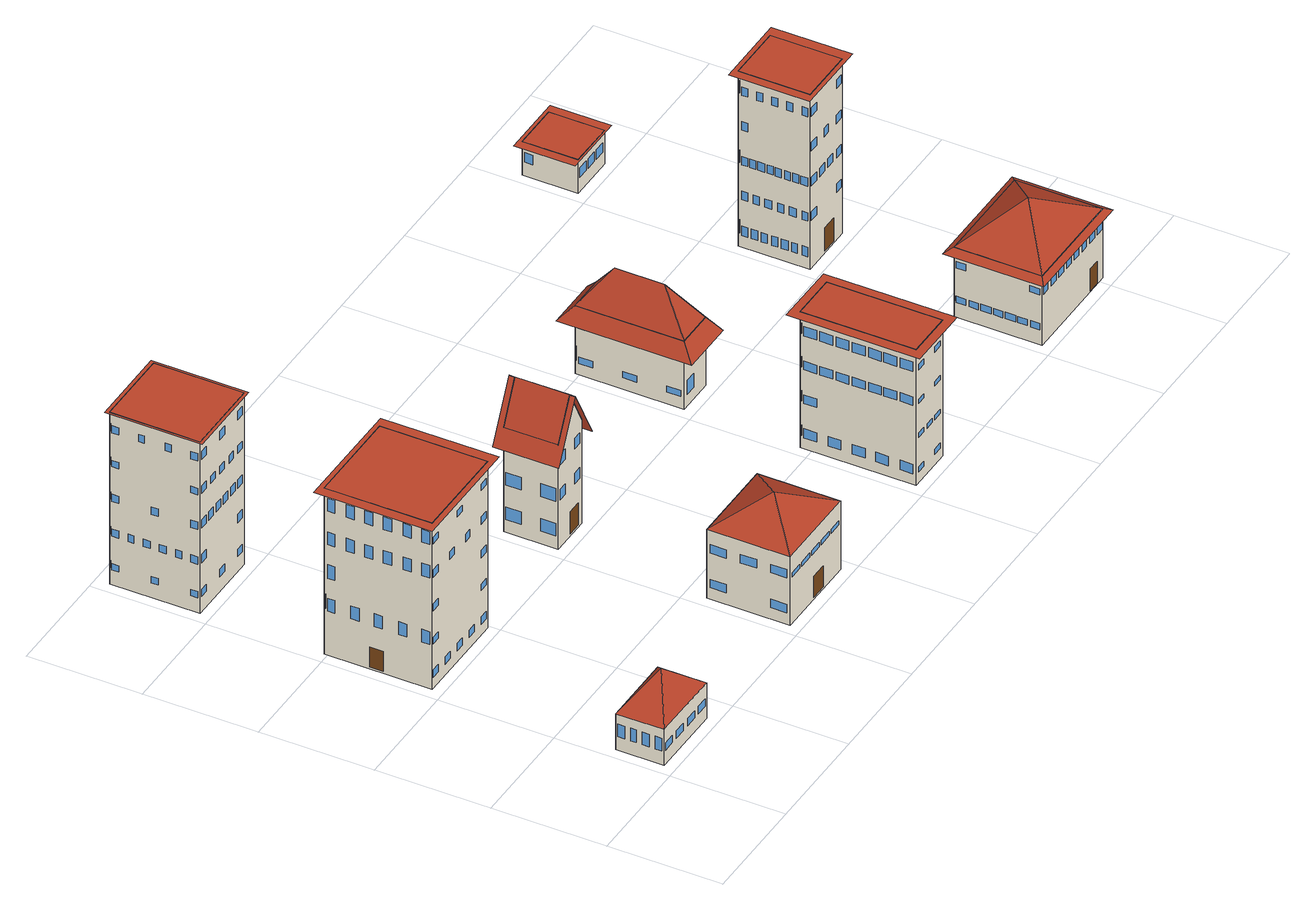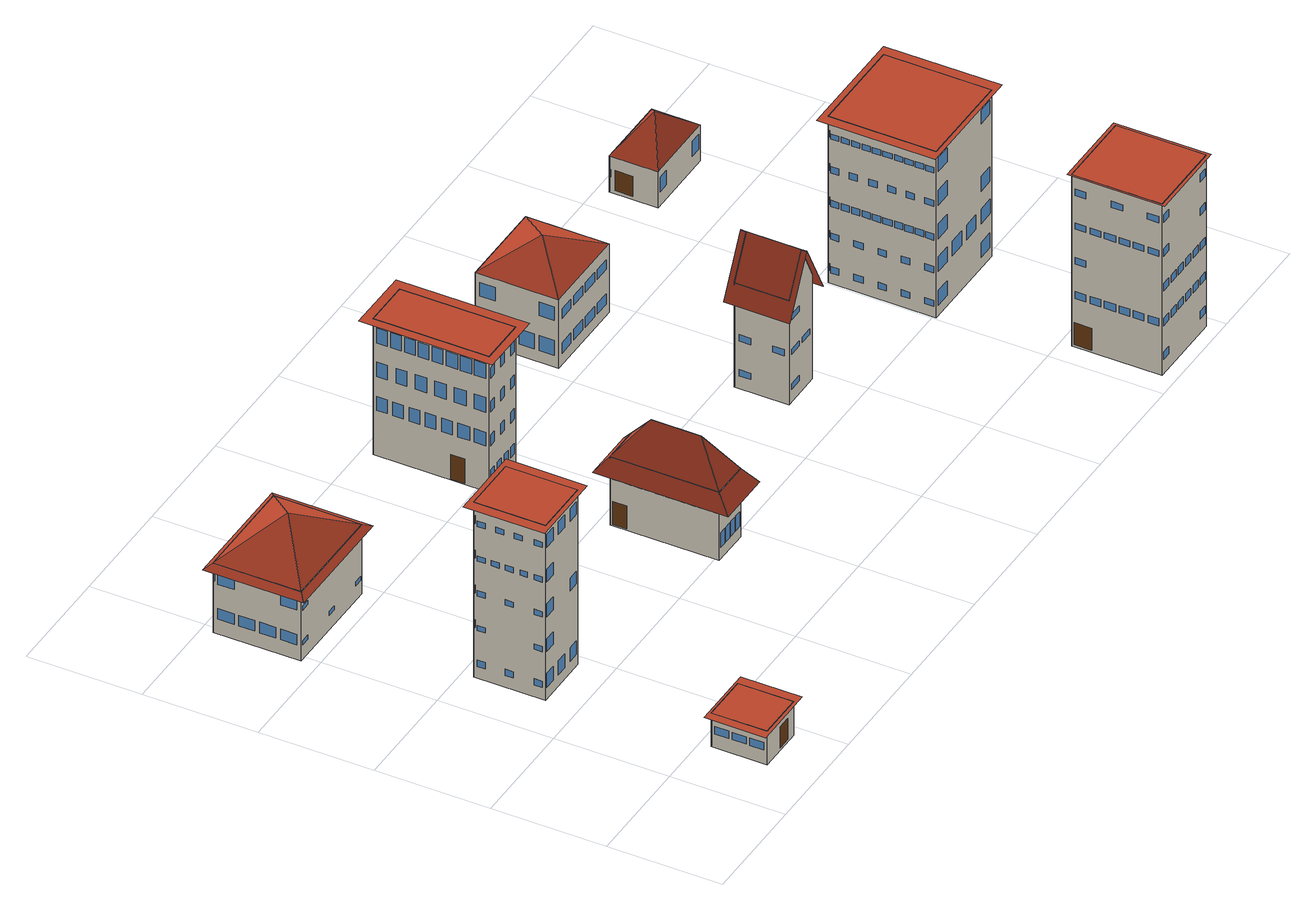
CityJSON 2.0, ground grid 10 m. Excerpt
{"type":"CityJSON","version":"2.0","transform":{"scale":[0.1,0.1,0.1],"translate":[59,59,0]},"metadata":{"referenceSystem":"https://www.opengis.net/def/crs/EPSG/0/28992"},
"CityObjects":{
"building1":{"type":"Building","attributes":{"roofType":"Pyramidal","yearOfConstruction":1954,"function":"Residential","storeysAboveGround":1},"geometry":[{"type":"MultiSurface","lod":"3","boundaries":[[[0,1,2,3]],[[4,5,6]],[[7,8,6]],[[5,7,6]],[[8,4,6]],[[2,7,5,3],[9,10,11,12],[13,14,15,16],[17,18,19,20],[21,22,23,24]],[[11,10,9,12]],[[15,14,13,16]],[[19,18,17,20]],[[23,22,21,24]],[[1,8,7,2],[25,26,27,28]],[[27,26,25,28]],[[0,4,8,1],[29,30,31,32],[33,34,35,36]],[[31,30,29,32]],[[35,34,33,36]],[[3,5,4,0],[37,38,39,40],[41,42,43,44],[45,46,47,48],[49,50,51,52]],[[39,38,37,40]],[[43,42,41,44]],[[47,46,45,48]],[[51,50,49,52]]],"semantics":{"surfaces":[{"type":"GroundSurface"},{"type":"RoofSurface"},{"type":"WallSurface"},{"type":"Window"},{"type":"Door"}],"values":[0,1,1,1,1,2,3,3,3,3,2,4,2,3,3,2,3,3,3,3]}}]},
"building2":{"type":"Building","attributes":{"roofType":"Flat","yearOfConstruction":1973,"function":"Residential","storeysAboveGround":5},"geometry":[{"type":"MultiSurface","lod":"3","boundaries":[[[53,54,55,56]],[[57,58,59,60]],[[55,57,60,56],[61,62,63,64],[65,66,67,68],[69,70,71,72],[73,74,75,76],[77,78,79,80],[81,82,83,84],[85,86,87,88],[89,90,91,92],[93,94,95,96],[97,98,99,100],[101,102,103,104],[105,106,107,108],[109,110,111,112],[113,114,115,116],[117,118,119,120],[121,122,123,124]],[[63,62,61,64]],[[67,66,65,68]],[[71,70,69,72]],[[75,74,73,76]],[[79,78,77,80]],[[83,82,81,84]],[[87,86,85,88]],[[91,90,89,92]],[[95,94,93,96]],[[99,98,97,100]],[[103,102,101,104]],[[107,106,105,108]],[[111,110,109,112]],[[115,114,113,116]],[[119,118,117,120]],[[123,122,121,124]],[[54,58,57,55],[125,126,127,128],[129,130,131,132],[133,134,135,136],[137,138,139,140],[141,142,143,144],[145,146,147,148],[149,150,151,152],[153,154,155,156],[157,158,159,160],[161,162,163,164],[165,166,167,168],[169,170,171,172],[173,174,175,176],[177,178,179,180],[181,182,183,184],[185,186,187,188],[189,190,191,192],[193,194,195,196],[197,198,199,200],[201,202,203,204],[205,206,207,208],[209,210,211,212],[213,214,215,216],[217,218,219,220],[221,222,223,224],[225,226,227,228],[229,230,231,232],[233,234,235,236],[237,238,239,240],[241,242,243,244],[245,246,247,248],[249,250,251,252],[253,254,255,256],[257,258,259,260],[261,262,263,264],[265,266,267,268]],[[127,126,125,128]],[[131,130,129,132]],[[135,134,133,136]],[[139,138,137,140]],[[143,142,141,144]],[[147,146,145,148]],[[151,150,149,152]],[[155,154,153,156]],[[159,158,157,160]],[[163,162,161,164]],[[167,166,165,168]],[[171,170,169,172]],[[175,174,173,176]],[[179,178,177,180]],[[183,182,181,184]],[[187,186,185,188]],[[191,190,189,192]],[[195,194,193,196]],[[199,198,197,200]],[[203,202,201,204]],[[207,206,205,208]],[[211,210,209,212]],[[215,214,213,216]],[[219,218,217,220]],[[223,222,221,224]],[[227,226,225,228]],[[231,230,229,232]],[[235,234,233,236]],[[239,238,237,240]],[[243,242,241,244]],[[247,246,245,248]],[[251,250,249,252]],[[255,254,253,256]],[[259,258,257,260]],[[263,262,261,264]],[[267,266,265,268]],[[53,59,58,54],[269,270,271,272],[273,274,275,276],[277,278,279,280],[281,282,283,284],[285,286,287,288],[289,290,291,292],[293,294,295,296],[297,298,299,300],[301,302,303,304],[305,306,307,308],[309,310,311,312]],[[271,270,269,272]],[[275,274,273,276]],[[279,278,277,280]],[[283,282,281,284]],[[287,286,285,288]],[[291,290,289,292]],[[295,294,293,296]],[[299,298,297,300]],[[303,302,301,304]],[[307,306,305,308]],[[311,310,309,312]],[[56,60,59,53],[313,314,315,316],[317,318,319,320],[321,322,323,324],[325,326,327,328],[329,330,331,332],[333,334,335,336],[337,338,339,340],[341,342,343,344],[345,346,347,348],[349,350,351,352],[353,354,355,356],[357,358,359,360],[361,362,363,364],[365,366,367,368],[369,370,371,372],[373,374,375,376],[377,378,379,380],[381,382,383,384],[385,386,387,388]],[[315,314,313,316]],[[319,318,317,320]],[[323,322,321,324]],[[327,326,325,328]],[[331,330,329,332]],[[335,334,333,336]],[[339,338,337,340]],[[343,342,341,344]],[[347,346,345,348]],[[351,350,349,352]],[[355,354,353,356]],[[359,358,357,360]],[[363,362,361,364]],[[367,366,365,368]],[[371,370,369,372]],[[375,374,373,376]],[[379,378,377,380]],[[383,382,381,384]],[[387,386,385,388]],[[389,390,391,392],[59,58,57,60]]],"semantics":{"surfaces":[{"type":"GroundSurface"},{"type":"RoofSurface"},{"type":"WallSurface"},{"type":"Window"},{"type":"Door"}],"values":[0,1,2,3,3,3,3,3,3,3,3,3,3,3,3,3,3,3,3,2,3,3,3,3,3,3,3,3,3,3,3,3,3,3,3,3,3,3,3,3,3,3,3,3,3,3,3,3,3,3,3,3,3,3,3,3,2,3,3,3,3,3,3,3,3,3,3,3,2,4,3,3,3,3,3,3,3,3,3,3,3,3,3,3,3,3,3,3,1]}}]},
"building3":{"type":"Building","attributes":{"roofType":"Flat","yearOfConstruction":1975,"function":"Residential","storeysAboveGround":5},"geometry":[{"type":"MultiSurface","lod":"3","boundaries":[[[393,394,395,396]],[[397,398,399,400]],[[395,397,400,396],[401,402,403,404],[405,406,407,408],[409,410,411,412],[413,414,415,416],[417,418,419,420],[421,422,423,424],[425,426,427,428],[429,430,431,432],[433,434,435,436],[437,438,439,440],[441,442,443,444],[445,446,447,448],[449,450,451,452],[453,454,455,456],[457,458,459,460],[461,462,463,464],[465,466,467,468],[469,470,471,472],[473,474,475,476]],[[403,402,401,404]],[[407,406,405,408]],[[411,410,409,412]],[[415,414,413,416]],[[419,418,417,420]],[[423,422,421,424]],[[427,426,425,428]],[[431,430,429,432]],[[435,434,433,436]],[[439,438,437,440]],[[443,442,441,444]],[[447,446,445,448]],[[451,450,449,452]],[[455,454,453,456]],[[459,458,457,460]],[[463,462,461,464]],[[467,466,465,468]],[[471,470,469,472]],[[475,474,473,476]],[[394,398,397,395],[477,478,479,480],[481,482,483,484],[485,486,487,488],[489,490,491,492],[493,494,495,496],[497,498,499,500],[501,502,503,504],[505,506,507,508],[509,510,511,512],[513,514,515,516],[517,518,519,520],[521,522,523,524],[525,526,527,528],[529,530,531,532],[533,534,535,536],[537,538,539,540],[541,542,543,544]],[[479,478,477,480]],[[483,482,481,484]],[[487,486,485,488]],[[491,490,489,492]],[[495,494,493,496]],[[499,498,497,500]],[[503,502,501,504]],[[507,506,505,508]],[[511,510,509,512]],[[515,514,513,516]],[[519,518,517,520]],[[523,522,521,524]],[[527,526,525,528]],[[531,530,529,532]],[[535,534,533,536]],[[539,538,537,540]],[[543,542,541,544]],[[393,399,398,394],[545,546,547,548],[549,550,551,552],[553,554,555,556],[557,558,559,560],[561,562,563,564],[565,566,567,568],[569,570,571,572],[573,574,575,576],[577,578,579,580],[581,582,583,584],[585,586,587,588],[589,590,591,592],[593,594,595,596],[597,598,599,600],[601,602,603,604],[605,606,607,608],[609,610,611,612],[613,614,615,616]],[[547,546,545,548]],[[551,550,549,552]],[[555,554,553,556]],[[559,558,557,560]],[[563,562,561,564]],[[567,566,565,568]],[[571,570,569,572]],[[575,574,573,576]],[[579,578,577,580]],[[583,582,581,584]],[[587,586,585,588]],[[591,590,589,592]],[[595,594,593,596]],[[599,598,597,600]],[[603,602,601,604]],[[607,606,605,608]],[[611,610,609,612]],[[615,614,613,616]],[[396,400,399,393],[617,618,619,620],[621,622,623,624],[625,626,627,628],[629,630,631,632],[633,634,635,636],[637,638,639,640],[641,642,643,644],[645,646,647,648],[649,650,651,652],[653,654,655,656],[657,658,659,660],[661,662,663,664],[665,666,667,668],[669,670,671,672],[673,674,675,676],[677,678,679,680],[681,682,683,684],[685,686,687,688]],[[619,618,617,620]],[[623,622,621,624]],[[627,626,625,628]],[[631,630,629,632]],[[635,634,633,636]],[[639,638,637,640]],[[643,642,641,644]],[[647,646,645,648]],[[651,650,649,652]],[[655,654,653,656]],[[659,658,657,660]],[[663,662,661,664]],[[667,666,665,668]],[[671,670,669,672]],[[675,674,673,676]],[[679,678,677,680]],[[683,682,681,684]],[[687,686,685,688]],[[689,690,691,692],[399,398,397,400]]],"semantics":{"surfaces":[{"type":"GroundSurface"},{"type":"RoofSurface"},{"type":"WallSurface"},{"type":"Window"},{"type":"Door"}],"values":[0,1,2,3,3,3,3,3,3,3,3,3,3,3,3,3,3,3,3,3,3,3,2,4,3,3,3,3,3,3,3,3,3,3,3,3,3,3,3,3,2,3,3,3,3,3,3,3,3,3,3,3,3,3,3,3,3,3,3,2,3,3,3,3,3,3,3,3,3,3,3,3,3,3,3,3,3,3,1]}}]},
"building4":{"type":"Building","attributes":{"roofType":"Pyramidal","yearOfConstruction":1968,"function":"Residential","storeysAboveGround":2},"geometry":[{"type":"MultiSurface","lod":"3","boundaries":[[[693,694,695,696]],[[697,698,699]],[[700,701,699]],[[698,700,699]],[[701,697,699]],[[695,700,698,696],[702,703,704,705],[706,707,708,709],[710,711,712,713],[714,715,716,717],[718,719,720,721],[722,723,724,725]],[[704,703,702,705]],[[708,707,706,709]],[[712,711,710,713]],[[716,715,714,717]],[[720,719,718,721]],[[724,723,722,725]],[[694,701,700,695],[726,727,728,729],[730,731,732,733],[734,735,736,737],[738,739,740,741],[742,743,744,745],[746,747,748,749]],[[728,727,726,729]],[[732,731,730,733]],[[736,735,734,737]],[[740,739,738,741]],[[744,743,742,745]],[[748,747,746,749]],[[693,697,701,694],[750,751,752,753],[754,755,756,757],[758,759,760,761],[762,763,764,765],[766,767,768,769],[770,771,772,773],[774,775,776,777],[778,779,780,781]],[[752,751,750,753]],[[756,755,754,757]],[[760,759,758,761]],[[764,763,762,765]],[[768,767,766,769]],[[772,771,770,773]],[[776,775,774,777]],[[780,779,778,781]],[[696,698,697,693],[782,783,784,785],[786,787,788,789],[790,791,792,793],[794,795,796,797],[798,799,800,801]],[[784,783,782,785]],[[788,787,786,789]],[[792,791,790,793]],[[796,795,794,797]],[[800,799,798,801]]],"semantics":{"surfaces":[{"type":"GroundSurface"},{"type":"RoofSurface"},{"type":"WallSurface"},{"type":"Door"},{"type":"Window"}],"values":[0,1,1,1,1,2,3,4,4,4,4,4,2,4,4,4,4,4,4,2,4,4,4,4,4,4,4,4,2,4,4,4,4,4]}}]},
"building5":{"type":"Building","attributes":{"roofType":"Gabled","yearOfConstruction":2011,"function":"Industrial","storeysAboveGround":3},"geometry":[{"type":"MultiSurface","lod":"3","boundaries":[[[802,803,804,805]],[[806,807,808,809]],[[809,810,811,806]],[[805,804,810,809,808],[812,813,814,815],[816,817,818,819],[820,821,822,823],[824,825,826,827],[828,829,830,831]],[[814,813,812,815]],[[818,817,816,819]],[[822,821,820,823]],[[826,825,824,827]],[[830,829,828,831]],[[803,811,810,804],[832,833,834,835],[836,837,838,839],[840,841,842,843],[844,845,846,847]],[[834,833,832,835]],[[838,837,836,839]],[[842,841,840,843]],[[846,845,844,847]],[[803,802,807,806,811],[848,849,850,851],[852,853,854,855],[856,857,858,859],[860,861,862,863]],[[850,849,848,851]],[[854,853,852,855]],[[858,857,856,859]],[[862,861,860,863]],[[802,805,808,807],[864,865,866,867],[868,869,870,871],[872,873,874,875],[876,877,878,879],[880,881,882,883]],[[866,865,864,867]],[[870,869,868,871]],[[874,873,872,875]],[[878,877,876,879]],[[882,881,880,883]],[[884,885,886,887,806,811,810,809]],[[887,888,889,884,809,808,807,806]]],"semantics":{"surfaces":[{"type":"GroundSurface"},{"type":"RoofSurface"},{"type":"WallSurface"},{"type":"Door"},{"type":"Window"}],"values":[0,1,1,2,3,4,4,4,4,2,4,4,4,4,2,4,4,4,4,2,4,4,4,4,4,1,1]}}]},
"building6":{"type":"Building","attributes":{"roofType":"Flat","yearOfConstruction":1985,"function":"Residential","storeysAboveGround":4},"geometry":[{"type":"MultiSurface","lod":"3","boundaries":[[[890,891,892,893]],[[894,895,896,897]],[[892,894,897,893],[898,899,900,901],[902,903,904,905],[906,907,908,909],[910,911,912,913],[914,915,916,917],[918,919,920,921],[922,923,924,925],[926,927,928,929],[930,931,932,933]],[[900,899,898,901]],[[904,903,902,905]],[[908,907,906,909]],[[912,911,910,913]],[[916,915,914,917]],[[920,919,918,921]],[[924,923,922,925]],[[928,927,926,929]],[[932,931,930,933]],[[891,895,894,892],[934,935,936,937],[938,939,940,941],[942,943,944,945],[946,947,948,949],[950,951,952,953],[954,955,956,957],[958,959,960,961],[962,963,964,965],[966,967,968,969],[970,971,972,973],[974,975,976,977],[978,979,980,981],[982,983,984,985],[986,987,988,989],[990,991,992,993],[994,995,996,997],[998,999,1000,1001],[1002,1003,1004,1005],[1006,1007,1008,1009],[1010,1011,1012,1013],[1014,1015,1016,1017],[1018,1019,1020,1021]],[[936,935,934,937]],[[940,939,938,941]],[[944,943,942,945]],[[948,947,946,949]],[[952,951,950,953]],[[956,955,954,957]],[[960,959,958,961]],[[964,963,962,965]],[[968,967,966,969]],[[972,971,970,973]],[[976,975,974,977]],[[980,979,978,981]],[[984,983,982,985]],[[988,987,986,989]],[[992,991,990,993]],[[996,995,994,997]],[[1000,999,998,1001]],[[1004,1003,1002,1005]],[[1008,1007,1006,1009]],[[1012,1011,1010,1013]],[[1016,1015,1014,1017]],[[1020,1019,1018,1021]],[[890,896,895,891],[1022,1023,1024,1025],[1026,1027,1028,1029],[1030,1031,1032,1033],[1034,1035,1036,1037],[1038,1039,1040,1041],[1042,1043,1044,1045],[1046,1047,1048,1049],[1050,1051,1052,1053],[1054,1055,1056,1057],[1058,1059,1060,1061],[1062,1063,1064,1065],[1066,1067,1068,1069],[1070,1071,1072,1073]],[[1024,1023,1022,1025]],[[1028,1027,1026,1029]],[[1032,1031,1030,1033]],[[1036,1035,1034,1037]],[[1040,1039,1038,1041]],[[1044,1043,1042,1045]],[[1048,1047,1046,1049]],[[1052,1051,1050,1053]],[[1056,1055,1054,1057]],[[1060,1059,1058,1061]],[[1064,1063,1062,1065]],[[1068,1067,1066,1069]],[[1072,1071,1070,1073]],[[893,897,896,890],[1074,1075,1076,1077],[1078,1079,1080,1081],[1082,1083,1084,1085],[1086,1087,1088,1089],[1090,1091,1092,1093],[1094,1095,1096,1097],[1098,1099,1100,1101],[1102,1103,1104,1105],[1106,1107,1108,1109],[1110,1111,1112,1113],[1114,1115,1116,1117],[1118,1119,1120,1121],[1122,1123,1124,1125],[1126,1127,1128,1129],[1130,1131,1132,1133],[1134,1135,1136,1137],[1138,1139,1140,1141],[1142,1143,1144,1145],[1146,1147,1148,1149],[1150,1151,1152,1153]],[[1076,1075,1074,1077]],[[1080,1079,1078,1081]],[[1084,1083,1082,1085]],[[1088,1087,1086,1089]],[[1092,1091,1090,1093]],[[1096,1095,1094,1097]],[[1100,1099,1098,1101]],[[1104,1103,1102,1105]],[[1108,1107,1106,1109]],[[1112,1111,1110,1113]],[[1116,1115,1114,1117]],[[1120,1119,1118,1121]],[[1124,1123,1122,1125]],[[1128,1127,1126,1129]],[[1132,1131,1130,1133]],[[1136,1135,1134,1137]],[[1140,1139,1138,1141]],[[1144,1143,1142,1145]],[[1148,1147,1146,1149]],[[1152,1151,1150,1153]],[[1154,1155,1156,1157],[896,895,894,897]]],"semantics":{"surfaces":[{"type":"GroundSurface"},{"type":"RoofSurface"},{"type":"WallSurface"},{"type":"Window"},{"type":"Door"}],"values":[0,1,2,3,3,3,3,3,3,3,3,3,2,4,3,3,3,3,3,3,3,3,3,3,3,3,3,3,3,3,3,3,3,3,3,2,3,3,3,3,3,3,3,3,3,3,3,3,3,2,3,3,3,3,3,3,3,3,3,3,3,3,3,3,3,3,3,3,3,3,1]}}]},
"building7":{"type":"Building","attributes":{"roofType":"Hipped","yearOfConstruction":1978,"function":"Industrial","storeysAboveGround":2},"geometry":[{"type":"MultiSurface","lod":"3","boundaries":[[[1158,1159,1160,1161]],[[1162,1163,1164,1165]],[[1165,1166,1167,1162]],[[1164,1166,1165]],[[1167,1163,1162]],[[1160,1166,1164,1161],[1168,1169,1170,1171],[1172,1173,1174,1175]],[[1170,1169,1168,1171]],[[1174,1173,1172,1175]],[[1159,1167,1166,1160],[1176,1177,1178,1179],[1180,1181,1182,1183],[1184,1185,1186,1187],[1188,1189,1190,1191],[1192,1193,1194,1195],[1196,1197,1198,1199],[1200,1201,1202,1203],[1204,1205,1206,1207],[1208,1209,1210,1211],[1212,1213,1214,1215],[1216,1217,1218,1219]],[[1178,1177,1176,1179]],[[1182,1181,1180,1183]],[[1186,1185,1184,1187]],[[1190,1189,1188,1191]],[[1194,1193,1192,1195]],[[1198,1197,1196,1199]],[[1202,1201,1200,1203]],[[1206,1205,1204,1207]],[[1210,1209,1208,1211]],[[1214,1213,1212,1215]],[[1218,1217,1216,1219]],[[1158,1163,1167,1159],[1220,1221,1222,1223],[1224,1225,1226,1227],[1228,1229,1230,1231],[1232,1233,1234,1235],[1236,1237,1238,1239],[1240,1241,1242,1243],[1244,1245,1246,1247]],[[1222,1221,1220,1223]],[[1226,1225,1224,1227]],[[1230,1229,1228,1231]],[[1234,1233,1232,1235]],[[1238,1237,1236,1239]],[[1242,1241,1240,1243]],[[1246,1245,1244,1247]],[[1161,1164,1163,1158],[1248,1249,1250,1251],[1252,1253,1254,1255],[1256,1257,1258,1259],[1260,1261,1262,1263]],[[1250,1249,1248,1251]],[[1254,1253,1252,1255]],[[1258,1257,1256,1259]],[[1262,1261,1260,1263]],[[1264,1166,1164,1265]],[[1266,1167,1166,1264]],[[1163,1167,1266,1267]],[[1164,1163,1267,1265]]],"semantics":{"surfaces":[{"type":"GroundSurface"},{"type":"RoofSurface"},{"type":"WallSurface"},{"type":"Window"},{"type":"Door"}],"values":[0,1,1,1,1,2,3,3,2,4,3,3,3,3,3,3,3,3,3,3,2,3,3,3,3,3,3,3,2,3,3,3,3,1,1,1,1]}}]},
"building8":{"type":"Building","attributes":{"roofType":"Pyramidal","yearOfConstruction":1951,"function":"Industrial","storeysAboveGround":2},"geometry":[{"type":"MultiSurface","lod":"3","boundaries":[[[1268,1269,1270,1271]],[[1272,1273,1274]],[[1275,1276,1274]],[[1273,1275,1274]],[[1276,1272,1274]],[[1270,1275,1273,1271],[1277,1278,1279,1280],[1281,1282,1283,1284],[1285,1286,1287,1288],[1289,1290,1291,1292],[1293,1294,1295,1296],[1297,1298,1299,1300],[1301,1302,1303,1304],[1305,1306,1307,1308],[1309,1310,1311,1312]],[[1279,1278,1277,1280]],[[1283,1282,1281,1284]],[[1287,1286,1285,1288]],[[1291,1290,1289,1292]],[[1295,1294,1293,1296]],[[1299,1298,1297,1300]],[[1303,1302,1301,1304]],[[1307,1306,1305,1308]],[[1311,1310,1309,1312]],[[1269,1276,1275,1270],[1313,1314,1315,1316],[1317,1318,1319,1320],[1321,1322,1323,1324],[1325,1326,1327,1328],[1329,1330,1331,1332],[1333,1334,1335,1336]],[[1315,1314,1313,1316]],[[1319,1318,1317,1320]],[[1323,1322,1321,1324]],[[1327,1326,1325,1328]],[[1331,1330,1329,1332]],[[1335,1334,1333,1336]],[[1268,1272,1276,1269],[1337,1338,1339,1340],[1341,1342,1343,1344],[1345,1346,1347,1348],[1349,1350,1351,1352]],[[1339,1338,1337,1340]],[[1343,1342,1341,1344]],[[1347,1346,1345,1348]],[[1351,1350,1349,1352]],[[1271,1273,1272,1268],[1353,1354,1355,1356],[1357,1358,1359,1360],[1361,1362,1363,1364],[1365,1366,1367,1368],[1369,1370,1371,1372],[1373,1374,1375,1376],[1377,1378,1379,1380],[1381,1382,1383,1384],[1385,1386,1387,1388]],[[1355,1354,1353,1356]],[[1359,1358,1357,1360]],[[1363,1362,1361,1364]],[[1367,1366,1365,1368]],[[1371,1370,1369,1372]],[[1375,1374,1373,1376]],[[1379,1378,1377,1380]],[[1383,1382,1381,1384]],[[1387,1386,1385,1388]],[[1389,1275,1273,1390]],[[1391,1276,1275,1389]],[[1272,1276,1391,1392]],[[1273,1272,1392,1390]]],"semantics":{"surfaces":[{"type":"GroundSurface"},{"type":"RoofSurface"},{"type":"WallSurface"},{"type":"Door"},{"type":"Window"}],"values":[0,1,1,1,1,2,3,4,4,4,4,4,4,4,4,2,4,4,4,4,4,4,2,4,4,4,4,2,4,4,4,4,4,4,4,4,4,1,1,1,1]}}]},
"building9":{"type":"Building","attributes":{"roofType":"Flat","yearOfConstruction":1963,"function":"Residential","storeysAboveGround":5},"geometry":[{"type":"MultiSurface","lod":"3","boundaries":[[[1393,1394,1395,1396]],[[1397,1398,1399,1400]],[[1395,1397,1400,1396],[1401,1402,1403,1404],[1405,1406,1407,1408],[1409,1410,1411,1412],[1413,1414,1415,1416],[1417,1418,1419,1420],[1421,1422,1423,1424],[1425,1426,1427,1428],[1429,1430,1431,1432],[1433,1434,1435,1436],[1437,1438,1439,1440],[1441,1442,1443,1444],[1445,1446,1447,1448]],[[1403,1402,1401,1404]],[[1407,1406,1405,1408]],[[1411,1410,1409,1412]],[[1415,1414,1413,1416]],[[1419,1418,1417,1420]],[[1423,1422,1421,1424]],[[1427,1426,1425,1428]],[[1431,1430,1429,1432]],[[1435,1434,1433,1436]],[[1439,1438,1437,1440]],[[1443,1442,1441,1444]],[[1447,1446,1445,1448]],[[1394,1398,1397,1395],[1449,1450,1451,1452],[1453,1454,1455,1456],[1457,1458,1459,1460],[1461,1462,1463,1464],[1465,1466,1467,1468],[1469,1470,1471,1472],[1473,1474,1475,1476],[1477,1478,1479,1480],[1481,1482,1483,1484],[1485,1486,1487,1488],[1489,1490,1491,1492],[1493,1494,1495,1496],[1497,1498,1499,1500],[1501,1502,1503,1504],[1505,1506,1507,1508],[1509,1510,1511,1512],[1513,1514,1515,1516]],[[1451,1450,1449,1452]],[[1455,1454,1453,1456]],[[1459,1458,1457,1460]],[[1463,1462,1461,1464]],[[1467,1466,1465,1468]],[[1471,1470,1469,1472]],[[1475,1474,1473,1476]],[[1479,1478,1477,1480]],[[1483,1482,1481,1484]],[[1487,1486,1485,1488]],[[1491,1490,1489,1492]],[[1495,1494,1493,1496]],[[1499,1498,1497,1500]],[[1503,1502,1501,1504]],[[1507,1506,1505,1508]],[[1511,1510,1509,1512]],[[1515,1514,1513,1516]],[[1393,1399,1398,1394],[1517,1518,1519,1520],[1521,1522,1523,1524],[1525,1526,1527,1528],[1529,1530,1531,1532],[1533,1534,1535,1536],[1537,1538,1539,1540],[1541,1542,1543,1544],[1545,1546,1547,1548],[1549,1550,1551,1552],[1553,1554,1555,1556]],[[1519,1518,1517,1520]],[[1523,1522,1521,1524]],[[1527,1526,1525,1528]],[[1531,1530,1529,1532]],[[1535,1534,1533,1536]],[[1539,1538,1537,1540]],[[1543,1542,1541,1544]],[[1547,1546,1545,1548]],[[1551,1550,1549,1552]],[[1555,1554,1553,1556]],[[1396,1400,1399,1393],[1557,1558,1559,1560],[1561,1562,1563,1564],[1565,1566,1567,1568],[1569,1570,1571,1572],[1573,1574,1575,1576],[1577,1578,1579,1580],[1581,1582,1583,1584],[1585,1586,1587,1588],[1589,1590,1591,1592],[1593,1594,1595,1596],[1597,1598,1599,1600],[1601,1602,1603,1604],[1605,1606,1607,1608],[1609,1610,1611,1612],[1613,1614,1615,1616],[1617,1618,1619,1620],[1621,1622,1623,1624],[1625,1626,1627,1628],[1629,1630,1631,1632],[1633,1634,1635,1636],[1637,1638,1639,1640],[1641,1642,1643,1644],[1645,1646,1647,1648],[1649,1650,1651,1652],[1653,1654,1655,1656],[1657,1658,1659,1660],[1661,1662,1663,1664]],[[1559,1558,1557,1560]],[[1563,1562,1561,1564]],[[1567,1566,1565,1568]],[[1571,1570,1569,1572]],[[1575,1574,1573,1576]],[[1579,1578,1577,1580]],[[1583,1582,1581,1584]],[[1587,1586,1585,1588]],[[1591,1590,1589,1592]],[[1595,1594,1593,1596]],[[1599,1598,1597,1600]],[[1603,1602,1601,1604]],[[1607,1606,1605,1608]],[[1611,1610,1609,1612]],[[1615,1614,1613,1616]],[[1619,1618,1617,1620]],[[1623,1622,1621,1624]],[[1627,1626,1625,1628]],[[1631,1630,1629,1632]],[[1635,1634,1633,1636]],[[1639,1638,1637,1640]],[[1643,1642,1641,1644]],[[1647,1646,1645,1648]],[[1651,1650,1649,1652]],[[1655,1654,1653,1656]],[[1659,1658,1657,1660]],[[1663,1662,1661,1664]],[[1665,1666,1667,1668],[1399,1398,1397,1400]]],"semantics":{"surfaces":[{"type":"GroundSurface"},{"type":"RoofSurface"},{"type":"WallSurface"},{"type":"Door"},{"type":"Window"}],"values":[0,1,2,3,4,4,4,4,4,4,4,4,4,4,4,2,4,4,4,4,4,4,4,4,4,4,4,4,4,4,4,4,4,2,4,4,4,4,4,4,4,4,4,4,2,4,4,4,4,4,4,4,4,4,4,4,4,4,4,4,4,4,4,4,4,4,4,4,4,4,4,4,1]}}]},
"building10":{"type":"Building","attributes":{"roofType":"Flat","yearOfConstruction":1953,"function":"Residential","storeysAboveGround":1},"geometry":[{"type":"MultiSurface","lod":"3","boundaries":[[[1669,1670,1671,1672]],[[1673,1674,1675,1676]],[[1671,1673,1676,1672],[1677,1678,1679,1680],[1681,1682,1683,1684],[1685,1686,1687,1688]],[[1679,1678,1677,1680]],[[1683,1682,1681,1684]],[[1687,1686,1685,1688]],[[1670,1674,1673,1671],[1689,1690,1691,1692],[1693,1694,1695,1696],[1697,1698,1699,1700]],[[1691,1690,1689,1692]],[[1695,1694,1693,1696]],[[1699,1698,1697,1700]],[[1669,1675,1674,1670],[1701,1702,1703,1704]],[[1703,1702,1701,1704]],[[1672,1676,1675,1669],[1705,1706,1707,1708]],[[1707,1706,1705,1708]],[[1709,1710,1711,1712],[1675,1674,1673,1676]]],"semantics":{"surfaces":[{"type":"GroundSurface"},{"type":"RoofSurface"},{"type":"WallSurface"},{"type":"Window"},{"type":"Door"}],"values":[0,1,2,3,3,3,2,3,3,3,2,4,2,3,1]}}]}
},
"vertices":[
[10,52,0],[77,52,0],[77,10,0],[10,10,0],[10,52,34],[10,10,34],[44,31,62],[77,10,34],[77,52,34],[12,10,20],[23,10,20],[23,10,13],[12,10,13],[29,10,20],[40,10,20],[40,10,13],[29,10,13],[47,10,20],[58,10,20],[58,10,13],[47,10,13],[64,10,20],[75,10,20],[75,10,13],[64,10,13],[77,15,22],[77,30,22],[77,30,3],[77,15,3],[74,52,27],[64,52,27],[64,52,13],[74,52,13],[23,52,27],[13,52,27],[13,52,13],[23,52,13],[10,50,25],[10,44,25],[10,44,13],[10,50,13],[10,39,25],[10,34,25],[10,34,13],[10,39,13],[10,29,25],[10,23,25],[10,23,13],[10,29,13],[10,18,25],[10,12,25],[10,12,13],[10,18,13],
[10,303,0],[98,303,0],[98,210,0],[10,210,0],[98,210,158],[98,303,158],[10,303,158],[10,210,158],[12,210,17],[20,210,17],[20,210,10],[12,210,10],[31,210,17],[39,210,17],[39,210,10],[31,210,10],[50,210,17],[58,210,17],[58,210,10],[50,210,10],[69,210,17],[77,210,17],[77,210,10],[69,210,10],[88,210,17],[96,210,17],[96,210,10],[88,210,10],[12,210,48],[20,210,48],[20,210,42],[12,210,42],[88,210,48],[96,210,48],[96,210,42],[88,210,42],[12,210,80],[20,210,80],[20,210,73],[12,210,73],[88,210,80],[96,210,80],[96,210,73],[88,210,73],[12,210,112],[20,210,112],[20,210,105],[12,210,105],[38,210,112],[45,210,112],[45,210,105],[38,210,105],[63,210,112],[70,210,112],[70,210,105],[63,210,105],[88,210,112],[96,210,112],[96,210,105],[88,210,105],[12,210,143],[20,210,143],[20,210,137],[12,210,137],[50,210,143],[58,210,143],[58,210,137],[50,210,137],[88,210,143],[96,210,143],[96,210,137],[88,210,137],[98,212,16],[98,219,16],[98,219,10],[98,212,10],[98,232,16],[98,240,16],[98,240,10],[98,232,10],[98,253,16],[98,260,16],[98,260,10],[98,253,10],[98,273,16],[98,280,16],[98,280,10],[98,273,10],[98,293,16],[98,301,16],[98,301,10],[98,293,10],[98,212,48],[98,219,48],[98,219,42],[98,212,42],[98,232,48],[98,240,48],[98,240,42],[98,232,42],[98,253,48],[98,260,48],[98,260,42],[98,253,42],[98,273,48],[98,280,48],[98,280,42],[98,273,42],[98,293,48],[98,301,48],[98,301,42],[98,293,42],[98,212,79],[98,219,79],[98,219,73],[98,212,73],[98,221,79],[98,228,79],[98,228,73],[98,221,73],[98,230,79],[98,237,79],[98,237,73],[98,230,73],[98,239,79],[98,246,79],[98,246,73],[98,239,73],[98,248,79],[98,255,79],[98,255,73],[98,248,73],[98,257,79],[98,265,79],[98,265,73],[98,257,73],[98,267,79],[98,274,79],[98,274,73],[98,267,73],[98,276,79],[98,283,79],[98,283,73],[98,276,73],[98,285,79],[98,292,79],[98,292,73],[98,285,73],[98,294,79],[98,301,79],[98,301,73],[98,294,73],[98,212,111],[98,219,111],[98,219,105],[98,212,105],[98,228,111],[98,235,111],[98,235,105],[98,228,105],[98,245,111],[98,252,111],[98,252,105],[98,245,105],[98,261,111],[98,268,111],[98,268,105],[98,261,105],[98,277,111],[98,284,111],[98,284,105],[98,277,105],[98,293,111],[98,301,111],[98,301,105],[98,293,105],[98,212,142],[98,219,142],[98,219,137],[98,212,137],[98,221,142],[98,228,142],[98,228,137],[98,221,137],[98,230,142],[98,237,142],[98,237,137],[98,230,137],[98,239,142],[98,246,142],[98,246,137],[98,239,137],[98,248,142],[98,255,142],[98,255,137],[98,248,137],[98,257,142],[98,265,142],[98,265,137],[98,257,137],[98,267,142],[98,274,142],[98,274,137],[98,267,137],[98,276,142],[98,283,142],[98,283,137],[98,276,137],[98,285,142],[98,292,142],[98,292,137],[98,285,137],[98,294,142],[98,301,142],[98,301,137],[98,294,137],[95,303,24],[81,303,24],[81,303,10],[95,303,10],[27,303,24],[13,303,24],[13,303,10],[27,303,10],[95,303,56],[81,303,56],[81,303,42],[95,303,42],[73,303,56],[58,303,56],[58,303,42],[73,303,42],[50,303,56],[35,303,56],[35,303,42],[50,303,42],[27,303,56],[12,303,56],[12,303,42],[27,303,42],[95,303,87],[81,303,87],[81,303,73],[95,303,73],[27,303,87],[13,303,87],[13,303,73],[27,303,73],[95,303,119],[81,303,119],[81,303,105],[95,303,105],[95,303,150],[81,303,150],[81,303,137],[95,303,137],[27,303,150],[13,303,150],[13,303,137],[27,303,137],[10,264,21],[10,252,21],[10,252,2],[10,264,2],[10,300,54],[10,294,54],[10,294,42],[10,300,42],[10,280,54],[10,273,54],[10,273,42],[10,280,42],[10,260,54],[10,253,54],[10,253,42],[10,260,42],[10,239,54],[10,232,54],[10,232,42],[10,239,42],[10,219,54],[10,212,54],[10,212,42],[10,219,42],[10,300,86],[10,294,86],[10,294,73],[10,300,73],[10,300,117],[10,294,117],[10,294,105],[10,300,105],[10,284,117],[10,277,117],[10,277,105],[10,284,105],[10,268,117],[10,261,117],[10,261,105],[10,268,105],[10,252,117],[10,245,117],[10,245,105],[10,252,105],[10,235,117],[10,228,117],[10,228,105],[10,235,105],[10,219,117],[10,212,117],[10,212,105],[10,219,105],[10,300,149],[10,294,149],[10,294,137],[10,300,137],[10,284,149],[10,277,149],[10,277,137],[10,284,137],[10,268,149],[10,261,149],[10,261,137],[10,268,137],[10,252,149],[10,245,149],[10,245,137],[10,252,137],[10,235,149],[10,228,149],[10,228,137],[10,235,137],[10,219,149],[10,212,149],[10,212,137],[10,219,137],[107,205,158],[107,307,158],[1,307,158],[1,205,158],
[10,488,0],[80,488,0],[80,410,0],[10,410,0],[80,410,163],[80,488,163],[10,488,163],[10,410,163],[13,410,21],[20,410,21],[20,410,14],[13,410,14],[41,410,21],[49,410,21],[49,410,14],[41,410,14],[70,410,21],[77,410,21],[77,410,14],[70,410,14],[13,410,54],[20,410,54],[20,410,46],[13,410,46],[70,410,54],[77,410,54],[77,410,46],[70,410,46],[13,410,87],[20,410,87],[20,410,79],[13,410,79],[24,410,87],[31,410,87],[31,410,79],[24,410,79],[36,410,87],[43,410,87],[43,410,79],[36,410,79],[47,410,87],[54,410,87],[54,410,79],[47,410,79],[59,410,87],[66,410,87],[66,410,79],[59,410,79],[70,410,87],[77,410,87],[77,410,79],[70,410,79],[13,410,119],[20,410,119],[20,410,112],[13,410,112],[27,410,119],[34,410,119],[34,410,112],[27,410,112],[41,410,119],[48,410,119],[48,410,112],[41,410,112],[56,410,119],[63,410,119],[63,410,112],[56,410,112],[70,410,119],[77,410,119],[77,410,112],[70,410,112],[13,410,152],[20,410,152],[20,410,144],[13,410,144],[41,410,152],[49,410,152],[49,410,144],[41,410,144],[70,410,152],[77,410,152],[77,410,144],[70,410,144],[80,412,23],[80,427,23],[80,427,2],[80,412,2],[80,413,53],[80,422,53],[80,422,46],[80,413,46],[80,426,53],[80,435,53],[80,435,46],[80,426,46],[80,438,53],[80,448,53],[80,448,46],[80,438,46],[80,451,53],[80,460,53],[80,460,46],[80,451,46],[80,463,53],[80,472,53],[80,472,46],[80,463,46],[80,476,53],[80,485,53],[80,485,46],[80,476,46],[80,413,85],[80,422,85],[80,422,79],[80,413,79],[80,413,118],[80,422,118],[80,422,112],[80,413,112],[80,426,118],[80,435,118],[80,435,112],[80,426,112],[80,438,118],[80,448,118],[80,448,112],[80,438,112],[80,451,118],[80,460,118],[80,460,112],[80,451,112],[80,463,118],[80,472,118],[80,472,112],[80,463,112],[80,476,118],[80,485,118],[80,485,112],[80,476,112],[80,413,150],[80,422,150],[80,422,144],[80,413,144],[80,444,150],[80,454,150],[80,454,144],[80,444,144],[80,475,150],[80,485,150],[80,485,144],[80,475,144],[78,488,21],[70,488,21],[70,488,14],[78,488,14],[20,488,21],[12,488,21],[12,488,14],[20,488,14],[78,488,53],[70,488,53],[70,488,46],[78,488,46],[66,488,53],[58,488,53],[58,488,46],[66,488,46],[55,488,53],[47,488,53],[47,488,46],[55,488,46],[43,488,53],[35,488,53],[35,488,46],[43,488,46],[31,488,53],[23,488,53],[23,488,46],[31,488,46],[20,488,53],[12,488,53],[12,488,46],[20,488,46],[78,488,86],[70,488,86],[70,488,79],[78,488,79],[66,488,86],[58,488,86],[58,488,79],[66,488,79],[55,488,86],[47,488,86],[47,488,79],[55,488,79],[43,488,86],[35,488,86],[35,488,79],[43,488,79],[31,488,86],[23,488,86],[23,488,79],[31,488,79],[20,488,86],[12,488,86],[12,488,79],[20,488,79],[78,488,119],[70,488,119],[70,488,112],[78,488,112],[20,488,119],[12,488,119],[12,488,112],[20,488,112],[78,488,151],[70,488,151],[70,488,144],[78,488,144],[20,488,151],[12,488,151],[12,488,144],[20,488,144],[10,486,20],[10,480,20],[10,480,14],[10,486,14],[10,452,20],[10,446,20],[10,446,14],[10,452,14],[10,418,20],[10,412,20],[10,412,14],[10,418,14],[10,486,53],[10,480,53],[10,480,46],[10,486,46],[10,472,53],[10,467,53],[10,467,46],[10,472,46],[10,459,53],[10,453,53],[10,453,46],[10,459,46],[10,445,53],[10,439,53],[10,439,46],[10,445,46],[10,431,53],[10,426,53],[10,426,46],[10,431,46],[10,418,53],[10,412,53],[10,412,46],[10,418,46],[10,486,86],[10,480,86],[10,480,79],[10,486,79],[10,452,86],[10,446,86],[10,446,79],[10,452,79],[10,418,86],[10,412,86],[10,412,79],[10,418,79],[10,486,118],[10,480,118],[10,480,112],[10,486,112],[10,418,118],[10,412,118],[10,412,112],[10,418,112],[10,486,151],[10,480,151],[10,480,144],[10,486,144],[10,463,151],[10,458,151],[10,458,144],[10,463,144],[10,440,151],[10,435,151],[10,435,144],[10,440,144],[10,418,151],[10,412,151],[10,412,144],[10,418,144],[82,407,163],[82,491,163],[8,491,163],[8,407,163],
[210,82,0],[290,82,0],[290,10,0],[210,10,0],[210,82,65],[210,10,65],[250,46,87],[290,10,65],[290,82,65],[247,10,22],[262,10,22],[262,10,2],[247,10,2],[213,10,48],[225,10,48],[225,10,44],[213,10,44],[228,10,48],[241,10,48],[241,10,44],[228,10,44],[244,10,48],[256,10,48],[256,10,44],[244,10,44],[259,10,48],[272,10,48],[272,10,44],[259,10,44],[275,10,48],[287,10,48],[287,10,44],[275,10,44],[290,14,25],[290,27,25],[290,27,11],[290,14,11],[290,31,25],[290,44,25],[290,44,11],[290,31,11],[290,48,25],[290,61,25],[290,61,11],[290,48,11],[290,65,25],[290,78,25],[290,78,11],[290,65,11],[290,14,57],[290,27,57],[290,27,44],[290,14,44],[290,65,57],[290,78,57],[290,78,44],[290,65,44],[285,82,21],[271,82,21],[271,82,11],[285,82,11],[266,82,21],[252,82,21],[252,82,11],[266,82,11],[248,82,21],[233,82,21],[233,82,11],[248,82,11],[229,82,21],[215,82,21],[215,82,11],[229,82,11],[285,82,53],[271,82,53],[271,82,44],[285,82,44],[266,82,53],[252,82,53],[252,82,44],[266,82,44],[248,82,53],[233,82,53],[233,82,44],[248,82,44],[229,82,53],[215,82,53],[215,82,44],[229,82,44],[210,79,19],[210,65,19],[210,65,11],[210,79,11],[210,27,19],[210,13,19],[210,13,11],[210,27,11],[210,79,52],[210,65,52],[210,65,44],[210,79,44],[210,53,52],[210,39,52],[210,39,44],[210,53,44],[210,27,52],[210,13,52],[210,13,44],[210,27,44],
[210,257,0],[247,257,0],[247,210,0],[210,210,0],[228,257,135],[210,257,99],[210,210,99],[228,210,135],[247,210,99],[247,257,99],[229,210,23],[242,210,23],[242,210,2],[229,210,2],[213,210,55],[221,210,55],[221,210,45],[213,210,45],[236,210,55],[244,210,55],[244,210,45],[236,210,45],[213,210,88],[221,210,88],[221,210,78],[213,210,78],[236,210,88],[244,210,88],[244,210,78],[236,210,78],[247,214,18],[247,224,18],[247,224,12],[247,214,12],[247,214,51],[247,224,51],[247,224,45],[247,214,45],[247,243,51],[247,253,51],[247,253,45],[247,243,45],[247,214,84],[247,224,84],[247,224,78],[247,214,78],[243,257,17],[231,257,17],[231,257,12],[243,257,12],[243,257,50],[231,257,50],[231,257,45],[243,257,45],[226,257,50],[214,257,50],[214,257,45],[226,257,45],[243,257,83],[231,257,83],[231,257,78],[243,257,78],[210,255,24],[210,242,24],[210,242,12],[210,255,12],[210,225,24],[210,212,24],[210,212,12],[210,225,12],[210,255,57],[210,242,57],[210,242,45],[210,255,45],[210,225,57],[210,212,57],[210,212,45],[210,225,45],[210,255,90],[210,242,90],[210,242,78],[210,255,78],[228,205,135],[255,205,84],[255,262,84],[228,262,135],[202,262,84],[202,205,84],
[410,110,0],[452,110,0],[452,10,0],[410,10,0],[452,10,129],[452,110,129],[410,110,129],[410,10,129],[414,10,15],[422,10,15],[422,10,10],[414,10,10],[439,10,15],[448,10,15],[448,10,10],[439,10,10],[414,10,47],[422,10,47],[422,10,43],[414,10,43],[427,10,47],[435,10,47],[435,10,43],[427,10,43],[439,10,47],[448,10,47],[448,10,43],[439,10,43],[414,10,79],[422,10,79],[422,10,75],[414,10,75],[439,10,79],[448,10,79],[448,10,75],[439,10,75],[414,10,112],[422,10,112],[422,10,107],[414,10,107],[439,10,112],[448,10,112],[448,10,107],[439,10,107],[452,77,24],[452,89,24],[452,89,1],[452,77,1],[452,13,56],[452,22,56],[452,22,43],[452,13,43],[452,27,56],[452,36,56],[452,36,43],[452,27,43],[452,41,56],[452,50,56],[452,50,43],[452,41,43],[452,55,56],[452,64,56],[452,64,43],[452,55,43],[452,69,56],[452,78,56],[452,78,43],[452,69,43],[452,83,56],[452,93,56],[452,93,43],[452,83,43],[452,97,56],[452,107,56],[452,107,43],[452,97,43],[452,13,89],[452,22,89],[452,22,75],[452,13,75],[452,30,89],[452,39,89],[452,39,75],[452,30,75],[452,46,89],[452,56,89],[452,56,75],[452,46,75],[452,63,89],[452,73,89],[452,73,75],[452,63,75],[452,80,89],[452,90,89],[452,90,75],[452,80,75],[452,97,89],[452,107,89],[452,107,75],[452,97,75],[452,13,121],[452,22,121],[452,22,107],[452,13,107],[452,25,121],[452,34,121],[452,34,107],[452,25,107],[452,37,121],[452,46,121],[452,46,107],[452,37,107],[452,49,121],[452,58,121],[452,58,107],[452,49,107],[452,61,121],[452,70,121],[452,70,107],[452,61,107],[452,73,121],[452,83,121],[452,83,107],[452,73,107],[452,85,121],[452,95,121],[452,95,107],[452,85,107],[452,97,121],[452,107,121],[452,107,107],[452,97,107],[450,110,20],[444,110,20],[444,110,10],[450,110,10],[439,110,20],[433,110,20],[433,110,10],[439,110,10],[428,110,20],[422,110,20],[422,110,10],[428,110,10],[418,110,20],[412,110,20],[412,110,10],[418,110,10],[450,110,53],[444,110,53],[444,110,43],[450,110,43],[434,110,53],[428,110,53],[428,110,43],[434,110,43],[418,110,53],[412,110,53],[412,110,43],[418,110,43],[450,110,85],[444,110,85],[444,110,75],[450,110,75],[434,110,85],[428,110,85],[428,110,75],[434,110,75],[418,110,85],[412,110,85],[412,110,75],[418,110,75],[450,110,117],[444,110,117],[444,110,107],[450,110,107],[434,110,117],[428,110,117],[428,110,107],[434,110,107],[418,110,117],[412,110,117],[412,110,107],[418,110,107],[410,107,19],[410,96,19],[410,96,10],[410,107,10],[410,86,19],[410,75,19],[410,75,10],[410,86,10],[410,65,19],[410,54,19],[410,54,10],[410,65,10],[410,45,19],[410,34,19],[410,34,10],[410,45,10],[410,24,19],[410,13,19],[410,13,10],[410,24,10],[410,107,51],[410,96,51],[410,96,43],[410,107,43],[410,107,83],[410,96,83],[410,96,75],[410,107,75],[410,93,83],[410,82,83],[410,82,75],[410,93,75],[410,79,83],[410,68,83],[410,68,75],[410,79,75],[410,65,83],[410,54,83],[410,54,75],[410,65,75],[410,51,83],[410,40,83],[410,40,75],[410,51,75],[410,38,83],[410,27,83],[410,27,75],[410,38,75],[410,24,83],[410,13,83],[410,13,75],[410,24,75],[410,107,116],[410,96,116],[410,96,107],[410,107,107],[410,93,116],[410,82,116],[410,82,107],[410,93,107],[410,79,116],[410,68,116],[410,68,107],[410,79,107],[410,65,116],[410,54,116],[410,54,107],[410,65,107],[410,51,116],[410,40,116],[410,40,107],[410,51,107],[410,38,116],[410,27,116],[410,27,107],[410,38,107],[410,24,116],[410,13,116],[410,13,107],[410,24,107],[460,2,129],[460,117,129],[401,117,129],[401,2,129],
[410,304,0],[444,304,0],[444,210,0],[410,210,0],[427,279,98],[410,304,65],[410,210,65],[427,236,98],[444,210,65],[444,304,65],[415,210,24],[425,210,24],[425,210,11],[415,210,11],[415,210,57],[425,210,57],[425,210,44],[415,210,44],[444,212,23],[444,224,23],[444,224,1],[444,212,1],[444,212,55],[444,218,55],[444,218,44],[444,212,44],[444,221,55],[444,228,55],[444,228,44],[444,221,44],[444,231,55],[444,237,55],[444,237,44],[444,231,44],[444,240,55],[444,246,55],[444,246,44],[444,240,44],[444,249,55],[444,256,55],[444,256,44],[444,249,44],[444,258,55],[444,265,55],[444,265,44],[444,258,44],[444,268,55],[444,274,55],[444,274,44],[444,268,44],[444,277,55],[444,283,55],[444,283,44],[444,277,44],[444,286,55],[444,293,55],[444,293,44],[444,286,44],[444,296,55],[444,302,55],[444,302,44],[444,296,44],[442,304,25],[436,304,25],[436,304,11],[442,304,11],[434,304,25],[428,304,25],[428,304,11],[434,304,11],[426,304,25],[420,304,25],[420,304,11],[426,304,11],[418,304,25],[412,304,25],[412,304,11],[418,304,11],[442,304,57],[436,304,57],[436,304,44],[442,304,44],[430,304,57],[424,304,57],[424,304,44],[430,304,44],[418,304,57],[412,304,57],[412,304,44],[418,304,44],[410,301,17],[410,289,17],[410,289,11],[410,301,11],[410,263,17],[410,251,17],[410,251,11],[410,263,11],[410,225,17],[410,213,17],[410,213,11],[410,225,11],[410,301,50],[410,289,50],[410,289,44],[410,301,44],[452,199,51],[402,199,51],[452,316,51],[402,316,51],
[610,86,0],[706,86,0],[706,10,0],[610,10,0],[610,86,66],[610,10,66],[658,48,95],[706,10,66],[706,86,66],[686,10,22],[697,10,22],[697,10,1],[686,10,1],[612,10,56],[619,10,56],[619,10,47],[612,10,47],[624,10,56],[632,10,56],[632,10,47],[624,10,47],[636,10,56],[644,10,56],[644,10,47],[636,10,47],[649,10,56],[656,10,56],[656,10,47],[649,10,47],[661,10,56],[668,10,56],[668,10,47],[661,10,47],[673,10,56],[680,10,56],[680,10,47],[673,10,47],[685,10,56],[693,10,56],[693,10,47],[685,10,47],[697,10,56],[705,10,56],[705,10,47],[697,10,47],[706,14,24],[706,28,24],[706,28,14],[706,14,14],[706,32,24],[706,46,24],[706,46,14],[706,32,14],[706,50,24],[706,64,24],[706,64,14],[706,50,14],[706,68,24],[706,82,24],[706,82,14],[706,68,14],[706,14,57],[706,28,57],[706,28,47],[706,14,47],[706,68,57],[706,82,57],[706,82,47],[706,68,47],[704,86,18],[696,86,18],[696,86,14],[704,86,14],[662,86,18],[654,86,18],[654,86,14],[662,86,14],[620,86,18],[612,86,18],[612,86,14],[620,86,14],[704,86,51],[696,86,51],[696,86,47],[704,86,47],[610,84,20],[610,76,20],[610,76,14],[610,84,14],[610,73,20],[610,65,20],[610,65,14],[610,73,14],[610,63,20],[610,54,20],[610,54,14],[610,63,14],[610,52,20],[610,44,20],[610,44,14],[610,52,14],[610,42,20],[610,33,20],[610,33,14],[610,42,14],[610,31,20],[610,23,20],[610,23,14],[610,31,14],[610,20,20],[610,12,20],[610,12,14],[610,20,14],[610,84,53],[610,76,53],[610,76,47],[610,84,47],[610,21,53],[610,12,53],[610,12,47],[610,21,47],[713,5,62],[603,5,62],[713,92,62],[603,92,62],
[610,272,0],[661,272,0],[661,210,0],[610,210,0],[661,210,166],[661,272,166],[610,272,166],[610,210,166],[633,210,24],[647,210,24],[647,210,2],[633,210,2],[612,210,53],[620,210,53],[620,210,45],[612,210,45],[652,210,53],[659,210,53],[659,210,45],[652,210,45],[612,210,86],[620,210,86],[620,210,78],[612,210,78],[625,210,86],[633,210,86],[633,210,78],[625,210,78],[638,210,86],[646,210,86],[646,210,78],[638,210,78],[652,210,86],[659,210,86],[659,210,78],[652,210,78],[612,210,119],[620,210,119],[620,210,111],[612,210,111],[632,210,119],[639,210,119],[639,210,111],[632,210,111],[651,210,119],[659,210,119],[659,210,111],[651,210,111],[612,210,152],[620,210,152],[620,210,144],[612,210,144],[652,210,152],[659,210,152],[659,210,144],[652,210,144],[661,213,17],[661,220,17],[661,220,11],[661,213,11],[661,237,17],[661,244,17],[661,244,11],[661,237,11],[661,262,17],[661,269,17],[661,269,11],[661,262,11],[661,213,50],[661,220,50],[661,220,45],[661,213,45],[661,262,50],[661,269,50],[661,269,45],[661,262,45],[661,213,83],[661,220,83],[661,220,78],[661,213,78],[661,237,83],[661,244,83],[661,244,78],[661,237,78],[661,262,83],[661,269,83],[661,269,78],[661,262,78],[661,213,116],[661,220,116],[661,220,111],[661,213,111],[661,225,116],[661,232,116],[661,232,111],[661,225,111],[661,237,116],[661,244,116],[661,244,111],[661,237,111],[661,250,116],[661,256,116],[661,256,111],[661,250,111],[661,262,116],[661,269,116],[661,269,111],[661,262,111],[661,213,149],[661,220,149],[661,220,144],[661,213,144],[661,229,149],[661,236,149],[661,236,144],[661,229,144],[661,245,149],[661,252,149],[661,252,144],[661,245,144],[661,262,149],[661,269,149],[661,269,144],[661,262,144],[659,272,24],[649,272,24],[649,272,11],[659,272,11],[641,272,24],[631,272,24],[631,272,11],[641,272,11],[622,272,24],[612,272,24],[612,272,11],[622,272,11],[659,272,57],[649,272,57],[649,272,45],[659,272,45],[659,272,90],[649,272,90],[649,272,78],[659,272,78],[622,272,90],[612,272,90],[612,272,78],[622,272,78],[659,272,123],[649,272,123],[649,272,111],[659,272,111],[659,272,156],[649,272,156],[649,272,144],[659,272,144],[641,272,156],[631,272,156],[631,272,144],[641,272,144],[622,272,156],[612,272,156],[612,272,144],[622,272,144],[610,269,20],[610,264,20],[610,264,11],[610,269,11],[610,261,20],[610,255,20],[610,255,11],[610,261,11],[610,252,20],[610,247,20],[610,247,11],[610,252,11],[610,243,20],[610,238,20],[610,238,11],[610,243,11],[610,235,20],[610,229,20],[610,229,11],[610,235,11],[610,226,20],[610,221,20],[610,221,11],[610,226,11],[610,217,20],[610,212,20],[610,212,11],[610,217,11],[610,269,53],[610,264,53],[610,264,45],[610,269,45],[610,259,53],[610,254,53],[610,254,45],[610,259,45],[610,249,53],[610,243,53],[610,243,45],[610,249,45],[610,238,53],[610,233,53],[610,233,45],[610,238,45],[610,228,53],[610,222,53],[610,222,45],[610,228,45],[610,217,53],[610,212,53],[610,212,45],[610,217,45],[610,269,86],[610,264,86],[610,264,78],[610,269,78],[610,262,86],[610,257,86],[610,257,78],[610,262,78],[610,255,86],[610,249,86],[610,249,78],[610,255,78],[610,247,86],[610,242,86],[610,242,78],[610,247,78],[610,240,86],[610,235,86],[610,235,78],[610,240,78],[610,232,86],[610,227,86],[610,227,78],[610,232,78],[610,225,86],[610,220,86],[610,220,78],[610,225,78],[610,218,86],[610,212,86],[610,212,78],[610,218,78],[610,269,119],[610,264,119],[610,264,111],[610,269,111],[610,269,152],[610,264,152],[610,264,144],[610,269,144],[610,256,152],[610,251,152],[610,251,144],[610,256,144],[610,243,152],[610,238,152],[610,238,144],[610,243,144],[610,230,152],[610,225,152],[610,225,144],[610,230,144],[610,217,152],[610,212,152],[610,212,144],[610,217,144],[670,206,166],[670,276,166],[602,276,166],[602,206,166],
[610,458,0],[652,458,0],[652,410,0],[610,410,0],[652,410,32],[652,458,32],[610,458,32],[610,410,32],[613,410,22],[623,410,22],[623,410,13],[613,410,13],[626,410,22],[636,410,22],[636,410,13],[626,410,13],[639,410,22],[649,410,22],[649,410,13],[639,410,13],[652,413,20],[652,425,20],[652,425,13],[652,413,13],[652,428,20],[652,440,20],[652,440,13],[652,428,13],[652,443,20],[652,455,20],[652,455,13],[652,443,13],[631,458,22],[619,458,22],[619,458,2],[631,458,2],[610,456,22],[610,449,22],[610,449,13],[610,456,13],[660,408,32],[660,461,32],[602,461,32],[602,408,32]
]}
